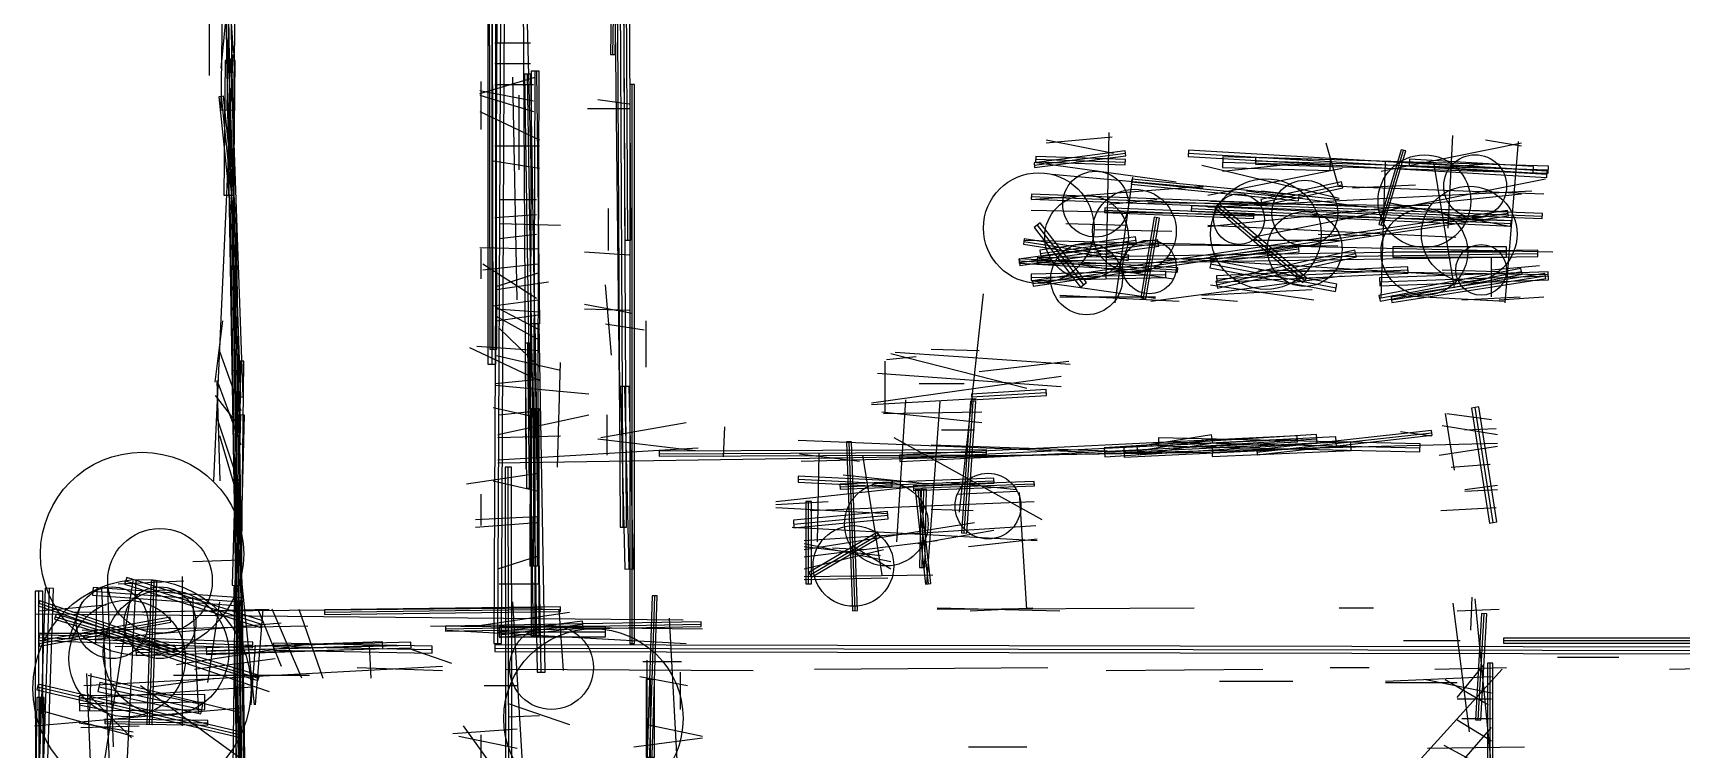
# Model space of a CAD drawing. Header units: metres. Extents: x 1 to 69.1, y -49.3 to -2.
# Drawn here: x 50.63 to 61.66, y -23.91 to -19.12 of the extents above; entities that cross this region are included whole.
import ezdxf

# ---------------------------------------------------------------- set-up
doc = ezdxf.new("R2010")
doc.units = ezdxf.units.M
for name, color, linetype in [('Circles', 1, 'Continuous'), ('Lines', 7, 'Continuous'), ('Walls', 2, 'Continuous')]:
    doc.layers.add(name, color=color, linetype=linetype)

msp = doc.modelspace()

# ---------------------------------------------------------------- linework, layer by layer
at = {"layer": 'Circles'}
for centre, radius in [((59.94, -20.24), 0.31), ((60.28, -20.14), 0.21), ((57.36, -20.42), 0.37), ((57.74, -20.26), 0.22), ((58, -20.44), 0.28), ((58.88, -20.46), 0.37), ((59.14, -20.32), 0.22), ((60.24, -20.46), 0.32), ((57.68, -20.48), 0.28), ((58.7, -20.36), 0.17), ((59.94, -20.58), 0.29), ((59.14, -20.56), 0.25), ((58.1, -20.68), 0.18), ((57.68, -20.76), 0.24), ((60.32, -20.7), 0.17), ((51.36, -22.6), 0.68), ((56.34, -22.4), 0.28), ((57.02, -22.28), 0.22), ((51.48, -22.78), 0.35), ((56.12, -22.68), 0.27), ((51.36, -23.5), 0.73), ((51.16, -23.06), 0.24), ((51.48, -23.06), 0.24), ((51.26, -23.3), 0.39), ((51.52, -23.26), 0.42), ((54.38, -23.7), 0.6), ((54.1, -23.36), 0.28)]:
    msp.add_circle(centre, radius, dxfattribs=at)
at = {"layer": 'Lines'}
for p, q in [((53.68, -19.2), (53.61, -11.11)), ((53.97, -20.26), (53.81, -13.97)), ((53.71, -21.23), (53.7, -15.8)), ((52.07, -26.76), (51.89, -16.05)), ((54.58, -22.42), (54.55, -16.6)), ((54.61, -20.5), (54.59, -16.6)), ((53.7, -16.98), (53.7, -21.33)), ((54.56, -21.87), (54.51, -17.41)), ((54.51, -19.26), (54.54, -17.41)), ((51.89, -18.07), (51.97, -19.25)), ((53.93, -22.03), (53.91, -18.53)), ((51.89, -19.35), (51.93, -18.94)), ((51.93, -19.63), (51.94, -18.94)), ((53.74, -23.2), (53.76, -18.95)), ((51.81, -19.02), (51.81, -19.4)), ((53.72, -19.18), (53.96, -19.18)), ((51.84, -22.11), (51.97, -19.26)), ((52.02, -21.55), (51.94, -19.29)), ((51.94, -20.2), (51.95, -19.3)), ((53.72, -19.32), (53.96, -19.32)), ((54, -23.15), (53.94, -19.39)), ((53.98, -22.68), (53.99, -19.37)), ((54, -19.37), (54.02, -21.06)), ((53.62, -19.52), (53.99, -19.41)), ((53.62, -19.5), (53.98, -19.57)), ((53.63, -19.76), (53.63, -19.44)), ((53.72, -19.46), (53.98, -19.46)), ((53.87, -20.9), (53.84, -19.41)), ((54.64, -23.2), (54.64, -19.46)), ((51.89, -19.54), (51.97, -20.31)), ((53.62, -19.53), (53.98, -19.64)), ((53.88, -19.53), (53.88, -20.03)), ((54.34, -19.62), (54.62, -19.62)), ((54.41, -19.56), (54.62, -19.59)), ((53.62, -19.64), (54.02, -19.83)), ((57.41, -19.85), (57.85, -19.81)), ((57.41, -19.83), (57.86, -19.92)), ((57.81, -20.76), (57.83, -19.78)), ((60.1, -20.42), (60.13, -19.8)), ((60.35, -19.83), (60.59, -19.87)), ((60.48, -20.92), (60.57, -19.84)), ((53.72, -19.87), (54.02, -19.87)), ((57.33, -20), (57.94, -19.92)), ((58.36, -19.92), (60.76, -20.06)), ((59.28, -19.85), (59.36, -20.13)), ((59.65, -20.04), (60.59, -19.85)), ((59.65, -20.4), (59.8, -19.9)), ((53.71, -19.97), (54.02, -20.02)), ((57.33, -19.98), (58.28, -20.11)), ((57.34, -19.96), (57.94, -19.98)), ((57.45, -20.06), (58.46, -20.15)), ((58.45, -20), (59.37, -20.22)), ((58.49, -20.2), (59.39, -20.02)), ((58.59, -19.98), (59.31, -20)), ((58.59, -20.04), (59.06, -19.99)), ((58.81, -19.97), (60.77, -20.03)), ((59.65, -20.89), (59.68, -19.98)), ((59.84, -19.98), (60.67, -20.03)), ((60, -19.98), (60.14, -20.82)), ((60.09, -20.01), (60.36, -19.99)), ((57.31, -20.23), (58.46, -20.14)), ((57.87, -20.92), (57.99, -20.08)), ((57.98, -20.11), (59.1, -20.22)), ((58.49, -20.28), (60.66, -20.17)), ((58.75, -20.17), (59.55, -20.28)), ((58.79, -20.48), (60.75, -20.09)), ((58.85, -20.25), (59.39, -20.13)), ((58.85, -20.17), (59.37, -20.23)), ((59.36, -20.14), (60.74, -20.19)), ((59.46, -20.15), (59.88, -20.13)), ((53.75, -20.23), (54, -20.23)), ((54.48, -20.57), (54.48, -20.29)), ((57.31, -20.21), (60.73, -20.34)), ((57.83, -20.26), (58.15, -20.23)), ((58.09, -20.25), (59.97, -20.27)), ((58.38, -20.29), (60.52, -20.39)), ((58.49, -20.41), (60.59, -20.19)), ((58.51, -20.24), (60.5, -20.31)), ((58.55, -20.27), (59.14, -20.77)), ((59.7, -20.25), (60.52, -20.41)), ((52.03, -24.1), (51.97, -20.32)), ((53.72, -20.35), (54, -20.33)), ((53.75, -20.39), (54.16, -20.4)), ((57.31, -20.3), (60.53, -20.37)), ((57.32, -20.79), (60.5, -20.32)), ((57.35, -20.4), (57.66, -20.8)), ((57.54, -20.39), (57.95, -20.4)), ((57.8, -20.3), (58.8, -20.34)), ((58.06, -20.89), (58.15, -20.35)), ((58.49, -20.4), (60.15, -20.48)), ((53.75, -20.49), (54, -20.46)), ((57.26, -20.5), (60.8, -20.58)), ((57.26, -20.51), (57.96, -20.62)), ((57.37, -20.59), (58.01, -20.5)), ((57.74, -20.43), (58.25, -20.44)), ((58.78, -20.5), (59.37, -20.5)), ((59.23, -20.46), (59.58, -20.47)), ((53.62, -20.55), (54.01, -20.56)), ((53.63, -20.76), (53.63, -20.56)), ((54.32, -20.58), (54.62, -20.6)), ((57.23, -20.65), (58.16, -20.52)), ((57.35, -20.64), (60.7, -20.59)), ((57.35, -20.62), (58.26, -20.76)), ((57.62, -20.53), (59.36, -20.54)), ((58.21, -20.62), (60.07, -20.73)), ((58.51, -20.63), (59.1, -20.56)), ((58.55, -20.8), (59.48, -20.59)), ((59.73, -20.58), (60.49, -20.58)), ((60.39, -20.88), (60.39, -20.62)), ((53.64, -20.7), (54.01, -20.66)), ((53.64, -20.66), (54, -20.89)), ((53.73, -20.81), (54.01, -20.72)), ((57.23, -20.64), (58.29, -20.7)), ((57.31, -20.75), (58.21, -20.73)), ((58.51, -20.66), (59.35, -20.82)), ((58.55, -20.76), (59.83, -20.7)), ((58.83, -20.7), (60.77, -20.73)), ((59.64, -20.89), (60.59, -20.71)), ((60.06, -20.7), (60.43, -20.71)), ((60.39, -20.7), (60.71, -20.67)), ((53.73, -20.83), (54.08, -20.78)), ((54.5, -21.27), (54.46, -20.8)), ((57.31, -20.77), (58.14, -20.89)), ((58.11, -20.91), (59.39, -20.74)), ((58.45, -20.87), (59.19, -20.83)), ((58.51, -20.8), (59.2, -20.9)), ((59.64, -20.78), (60.77, -20.74)), ((59.72, -20.9), (60.75, -20.74)), ((53.71, -20.94), (54.01, -20.9)), ((53.73, -20.95), (54.02, -21.1)), ((54.32, -20.93), (54.64, -20.99)), ((56.83, -22.32), (56.99, -20.86)), ((57.5, -20.87), (58.3, -20.91)), ((57.5, -20.88), (58.14, -20.88)), ((58.45, -20.89), (58.69, -20.91)), ((59.73, -20.87), (60.48, -20.91)), ((60.19, -20.9), (60.58, -20.88)), ((60.44, -20.9), (60.74, -20.88)), ((51.85, -21.45), (51.9, -21.04)), ((53.73, -20.96), (54.01, -20.98)), ((53.73, -21.04), (54.01, -21)), ((53.73, -21.01), (54.02, -21.17)), ((54.03, -23.39), (53.99, -21.06)), ((54.32, -20.96), (54.62, -20.97)), ((54.46, -21.06), (54.72, -21.1)), ((54.73, -21.04), (54.73, -21.35)), ((53.75, -21.09), (54.02, -21.35)), ((51.88, -21.25), (52.02, -21.64)), ((53.55, -21.22), (54.02, -21.44)), ((53.6, -21.21), (54.02, -21.24)), ((53.72, -21.27), (54.16, -21.37)), ((53.94, -21.19), (53.95, -22.16)), ((56.34, -21.3), (56.54, -21.28)), ((56.37, -21.26), (57.28, -21.49)), ((56.4, -21.25), (57.57, -21.33)), ((56.64, -21.23), (56.96, -21.24)), ((51.98, -24.82), (52.02, -21.31)), ((54.14, -22.02), (54.16, -21.32)), ((56.28, -21.39), (57.51, -21.48)), ((56.33, -21.31), (56.33, -21.66)), ((56.96, -21.38), (57.56, -21.31)), ((51.86, -21.44), (51.88, -22.11)), ((51.87, -21.46), (52.02, -21.87)), ((53.72, -21.46), (54.02, -21.43)), ((53.72, -21.47), (54.35, -21.53)), ((54.62, -22.7), (54.59, -21.48)), ((56.24, -21.59), (57.51, -21.41)), ((56.56, -21.46), (56.86, -21.46)), ((51.85, -21.54), (52.02, -21.76)), ((56.24, -21.6), (56.94, -21.56)), ((56.41, -22.52), (56.47, -21.57)), ((56.61, -22.8), (56.7, -21.58)), ((56.86, -22.46), (56.92, -21.58)), ((56.91, -21.55), (57.41, -21.52)), ((51.86, -21.69), (52, -22.11)), ((51.99, -22.81), (52.02, -21.67)), ((53.71, -21.62), (54.02, -21.69)), ((53.74, -21.8), (54.35, -21.67)), ((53.75, -21.67), (54.02, -21.64)), ((53.99, -23.15), (53.99, -21.63)), ((54.43, -21.82), (55, -21.72)), ((54.47, -21.67), (54.47, -21.94)), ((56.31, -21.65), (56.98, -21.72)), ((56.32, -21.66), (56.98, -21.65)), ((60.08, -21.66), (60.14, -22.04)), ((60.09, -21.66), (60.39, -21.7)), ((60.4, -22.39), (60.28, -21.62)), ((52.01, -22.25), (51.88, -21.81)), ((53.74, -21.82), (54.16, -21.81)), ((54.41, -21.83), (55.08, -21.91)), ((55.25, -21.95), (55.26, -21.75)), ((56.39, -21.82), (57.38, -22.37)), ((56.43, -21.96), (59.09, -21.83)), ((56.71, -21.77), (56.93, -21.77)), ((57.8, -21.92), (59.22, -21.83)), ((58.02, -21.91), (58.52, -21.83)), ((58.82, -21.92), (59.99, -21.79)), ((59.78, -21.78), (59.99, -21.81)), ((60.06, -21.74), (60.43, -21.8)), ((60.21, -21.77), (60.42, -21.76)), ((53.74, -21.97), (55.08, -21.89)), ((53.74, -21.99), (58.51, -21.92)), ((54.82, -21.93), (57.01, -21.92)), ((55.75, -21.84), (57.72, -21.92)), ((55.76, -21.93), (56.16, -21.98)), ((55.77, -21.98), (60.43, -21.86)), ((55.88, -22.52), (55.89, -21.93)), ((56.09, -21.85), (56.13, -22.98)), ((56.18, -21.94), (56.31, -22.74)), ((56.64, -21.87), (57.82, -21.91)), ((57.93, -21.92), (59.35, -21.85)), ((58.16, -21.85), (59.91, -21.89)), ((58.52, -21.92), (59.45, -21.88)), ((60.04, -21.94), (60.43, -21.88)), ((53.83, -36.2), (53.81, -22.02)), ((60.12, -22.02), (60.38, -22)), ((53.53, -22.13), (54.01, -22.06)), ((53.71, -22.11), (54.01, -22.18)), ((55.6, -22.25), (56.61, -22.14)), ((55.75, -22.1), (56.38, -22.13)), ((56.03, -22.15), (57.06, -22.11)), ((56.05, -22.07), (56.62, -22.13)), ((56.52, -22.16), (57.33, -22.13)), ((56.74, -22.12), (57.21, -22.17)), ((60.21, -22.17), (60.43, -22.14)), ((51.98, -22.17), (52.02, -22.59)), ((53.63, -22.41), (53.63, -22.2)), ((55.6, -22.27), (55.95, -22.25)), ((55.82, -22.8), (55.82, -22.25)), ((55.83, -22.31), (57.33, -22.25)), ((56.55, -22.17), (56.62, -22.8)), ((56.58, -22.69), (56.59, -22.17)), ((56.81, -22.2), (57.21, -22.18)), ((57.28, -22.97), (57.23, -22.19)), ((60.21, -22.18), (60.43, -22.17)), ((53.59, -22.37), (54, -22.35)), ((55.6, -22.29), (56.35, -22.33)), ((55.72, -22.4), (56.35, -22.34)), ((56.64, -22.3), (56.92, -22.31)), ((60.05, -22.31), (60.42, -22.29)), ((51.99, -22.43), (52.11, -23.61)), ((53.59, -22.42), (54, -22.39)), ((55.71, -22.42), (57.35, -22.51)), ((55.79, -22.57), (56.93, -22.39)), ((55.79, -22.51), (57.34, -22.41)), ((55.83, -22.74), (56.29, -22.47)), ((56.55, -22.53), (57.06, -22.44)), ((55.79, -22.62), (56.68, -22.51)), ((55.79, -22.53), (56.37, -22.65)), ((55.79, -22.55), (56.3, -22.61)), ((55.79, -22.7), (56.32, -22.57)), ((55.98, -22.56), (56.2, -22.57)), ((56.12, -22.55), (56.37, -22.7)), ((56.89, -22.55), (57.35, -22.5)), ((51.7, -22.65), (52.02, -22.64)), ((53.74, -22.7), (54.02, -22.61)), ((51.05, -24.36), (51.3, -22.78)), ((51.2, -22.8), (51.64, -22.78)), ((51.25, -24.23), (51.32, -22.78)), ((51.25, -22.78), (52.16, -23.07)), ((51.41, -23.74), (51.44, -22.78)), ((51.63, -23.75), (51.63, -22.75)), ((52.08, -29.47), (51.99, -22.82)), ((53.75, -22.8), (54.01, -22.8)), ((55.79, -22.75), (56.65, -22.74)), ((55.79, -22.77), (56.35, -22.76)), ((50.68, -29.66), (50.67, -22.85)), ((50.67, -22.93), (51.58, -23.24)), ((50.7, -24.04), (50.74, -22.83)), ((50.87, -23.17), (50.96, -22.92)), ((51.03, -22.85), (52.02, -22.92)), ((51.05, -23.2), (51.06, -22.83)), ((51.16, -24.39), (51.09, -22.83)), ((51.17, -23.89), (51.13, -22.83)), ((51.74, -23.67), (51.7, -22.89)), ((51.8, -23.46), (51.88, -22.92)), ((53.95, -24.75), (53.84, -22.92)), ((54.75, -24.16), (54.79, -22.88)), ((60.13, -22.93), (60.24, -23.79)), ((60.25, -23.11), (60.26, -22.89)), ((60.39, -24.02), (60.28, -22.9)), ((50.65, -23), (54.98, -23.04)), ((50.67, -22.98), (51.12, -22.94)), ((50.67, -23.2), (51.55, -23.04)), ((50.78, -23.02), (52.14, -23.43)), ((50.89, -22.99), (54.04, -22.96)), ((51.36, -22.99), (52.21, -22.97)), ((52.12, -23.61), (52.17, -22.97)), ((52.14, -22.98), (52.29, -23.35)), ((52.43, -23.43), (52.23, -22.97)), ((52.41, -22.97), (52.57, -23.43)), ((52.58, -22.99), (54.16, -22.97)), ((53.6, -23.08), (54.22, -22.99)), ((54.18, -23.38), (54.15, -22.97)), ((54.97, -24.52), (54.89, -23.03)), ((56.68, -22.97), (58.4, -22.96)), ((56.68, -22.96), (57.5, -22.98)), ((56.9, -22.98), (57.32, -22.96)), ((59.37, -22.96), (59.6, -22.96)), ((60.16, -22.98), (60.44, -22.97)), ((60.3, -23.71), (60.34, -23)), ((50.67, -23.13), (51.11, -23.13)), ((50.96, -23.11), (52.47, -23.08)), ((51.04, -23.17), (52.29, -23.06)), ((51.04, -23.12), (52.21, -23.52)), ((53.29, -23.08), (55.11, -23.1)), ((53.39, -23.1), (55.1, -23.07)), ((53.4, -23.11), (55, -23.2)), ((53.75, -23.14), (54.31, -23.07)), ((53.75, -23.12), (54.46, -23.12)), ((50.67, -23.16), (52.1, -23.21)), ((51.18, -23.22), (51.59, -23.21)), ((51.32, -23.26), (53.16, -23.21)), ((51.59, -23.34), (52.42, -23.21)), ((51.79, -23.25), (52.97, -23.21)), ((52.09, -23.61), (52.12, -23.21)), ((52.24, -23.22), (53.3, -23.24)), ((52.88, -23.21), (52.89, -23.43)), ((53.14, -23.23), (53.43, -23.33)), ((53.72, -23.23), (64.04, -23.25)), ((59.8, -23.18), (60.18, -23.18)), ((60.47, -23.18), (63.59, -23.18)), ((50.97, -23.48), (53.37, -23.35)), ((51.71, -23.37), (52.25, -23.3)), ((52.8, -23.36), (53.37, -23.38)), ((53.79, -23.37), (55.45, -23.38)), ((54.71, -23.32), (54.97, -23.32)), ((54.74, -23.86), (54.74, -23.31)), ((55.86, -23.37), (57.42, -23.36)), ((57.81, -23.38), (58.86, -23.37)), ((59.31, -23.36), (59.57, -23.36)), ((59.79, -24.11), (60.46, -23.37)), ((60.01, -23.37), (60.49, -23.36)), ((60.16, -23.56), (60.34, -23.34)), ((60.38, -24.02), (60.38, -23.33)), ((60.83, -23.29), (61.24, -23.29)), ((61.58, -23.37), (64.01, -23.33)), ((51.03, -24.34), (50.99, -23.4)), ((51, -23.41), (52.02, -23.66)), ((51.01, -23.65), (51.02, -23.4)), ((51.35, -23.48), (52.22, -24.11)), ((51.42, -23.49), (51.85, -23.43)), ((51.57, -23.41), (52.48, -23.41)), ((53.65, -23.48), (53.87, -23.48)), ((54.69, -23.42), (55.01, -23.48)), ((54.76, -23.44), (54.76, -23.96)), ((54.96, -23.39), (54.96, -23.64)), ((58.57, -23.45), (59.06, -23.45)), ((59.68, -23.45), (60.39, -23.42)), ((59.68, -23.46), (60.16, -23.46)), ((59.95, -23.44), (60.39, -23.53)), ((60.08, -23.44), (60.37, -23.61)), ((50.66, -23.49), (52.02, -23.81)), ((50.66, -25.14), (50.68, -23.56)), ((50.94, -23.57), (52.1, -23.49)), ((50.94, -23.6), (51.78, -23.59)), ((51, -23.54), (51.29, -23.83)), ((51.07, -23.49), (51.76, -23.64)), ((60.16, -23.57), (60.39, -23.57)), ((50.64, -23.75), (52.02, -23.63)), ((50.66, -23.64), (51.3, -23.82)), ((50.94, -23.61), (51.14, -23.65)), ((53.81, -23.6), (54.22, -23.74)), ((53.81, -23.69), (54.02, -23.68)), ((60.19, -23.7), (60.39, -23.7)), ((50.94, -23.73), (51.3, -23.79)), ((50.95, -23.76), (51.34, -23.75)), ((51.11, -23.72), (51.8, -23.73)), ((51.93, -25.12), (52.02, -23.72)), ((53.44, -23.8), (53.87, -23.77)), ((54.72, -25.42), (53.51, -23.75)), ((53.63, -24.15), (53.63, -23.81)), ((54.74, -23.74), (55.11, -23.82)), ((60.08, -24.12), (60.39, -23.76)), ((60.16, -23.71), (60.39, -23.85)), ((53.48, -23.82), (53.87, -23.9)), ((54.65, -23.89), (55.11, -23.83)), ((56.89, -23.89), (57.28, -23.89)), ((59.96, -23.9), (60.61, -23.89)), ((60.07, -23.88), (60.33, -24.02))]:
    msp.add_line(p, q, dxfattribs=at)
at = {"layer": 'Walls'}
for points in [[(53.733, -21.23), (53.723, -15.8), (53.677, -15.8), (53.687, -21.23)], [(52.088, -26.76), (51.908, -16.05), (51.872, -16.05), (52.052, -26.76)], [(54.602, -22.42), (54.572, -16.6), (54.528, -16.6), (54.558, -22.42)], [(54.63, -20.5), (54.61, -16.6), (54.57, -16.6), (54.59, -20.5)], [(53.674, -16.98), (53.674, -21.33), (53.726, -21.33), (53.726, -16.98)], [(54.526, -19.26), (54.556, -17.41), (54.524, -17.41), (54.494, -19.26)], [(51.974, -19.631), (51.984, -18.941), (51.896, -18.939), (51.886, -19.629)], [(53.766, -23.2), (53.786, -18.95), (53.734, -18.95), (53.714, -23.2)], [(52.036, -21.549), (51.956, -19.289), (51.924, -19.291), (52.004, -21.551)], [(51.973, -20.2), (51.983, -19.3), (51.917, -19.3), (51.907, -20.2)], [(54.022, -23.15), (53.962, -19.39), (53.918, -19.39), (53.978, -23.15)], [(54.006, -22.68), (54.016, -19.37), (53.964, -19.37), (53.954, -22.68)], [(54.656, -23.2), (54.656, -19.46), (54.624, -19.46), (54.624, -23.2)], [(51.874, -19.542), (51.954, -20.312), (51.986, -20.308), (51.906, -19.538)], [(57.332, -20.016), (57.942, -19.936), (57.938, -19.904), (57.328, -19.984)], [(57.339, -19.978), (57.939, -19.998), (57.941, -19.962), (57.341, -19.942)], [(58.359, -19.941), (60.759, -20.081), (60.761, -20.039), (58.361, -19.899)], [(58.589, -20.016), (59.309, -20.036), (59.311, -19.964), (58.591, -19.944)], [(58.809, -19.993), (60.769, -20.053), (60.771, -20.007), (58.811, -19.947)], [(59.665, -20.404), (59.815, -19.904), (59.785, -19.896), (59.635, -20.396)], [(59.839, -20.001), (60.669, -20.051), (60.671, -20.009), (59.841, -19.959)], [(57.978, -20.127), (59.098, -20.237), (59.102, -20.203), (57.982, -20.093)], [(58.855, -20.27), (59.395, -20.15), (59.385, -20.11), (58.845, -20.23)], [(57.309, -20.227), (60.729, -20.357), (60.731, -20.323), (57.311, -20.193)], [(57.799, -20.315), (58.799, -20.355), (58.801, -20.325), (57.801, -20.285)], [(58.379, -20.308), (60.519, -20.408), (60.521, -20.372), (58.381, -20.272)], [(58.537, -20.285), (59.127, -20.785), (59.153, -20.755), (58.563, -20.255)], [(52.05, -24.1), (51.99, -20.32), (51.95, -20.32), (52.01, -24.1)], [(57.323, -20.808), (60.503, -20.338), (60.497, -20.302), (57.317, -20.772)], [(57.33, -20.416), (57.64, -20.816), (57.68, -20.784), (57.37, -20.384)], [(58.077, -20.893), (58.167, -20.353), (58.133, -20.347), (58.043, -20.887)], [(57.233, -20.671), (58.163, -20.541), (58.157, -20.499), (57.227, -20.629)], [(57.257, -20.528), (57.957, -20.638), (57.963, -20.602), (57.263, -20.492)], [(57.373, -20.611), (58.013, -20.521), (58.007, -20.479), (57.367, -20.569)], [(57.35, -20.661), (60.7, -20.611), (60.7, -20.569), (57.35, -20.619)], [(58.512, -20.648), (59.102, -20.578), (59.098, -20.542), (58.508, -20.612)], [(58.555, -20.823), (59.485, -20.613), (59.475, -20.567), (58.545, -20.777)], [(59.73, -20.614), (60.49, -20.614), (60.49, -20.546), (59.73, -20.546)], [(57.229, -20.655), (58.289, -20.715), (58.291, -20.685), (57.231, -20.625)], [(57.31, -20.771), (58.21, -20.751), (58.21, -20.709), (57.31, -20.729)], [(58.505, -20.685), (59.345, -20.845), (59.355, -20.795), (58.515, -20.635)], [(58.551, -20.781), (59.831, -20.721), (59.829, -20.679), (58.549, -20.739)], [(59.644, -20.909), (60.594, -20.729), (60.586, -20.691), (59.636, -20.871)], [(59.641, -20.807), (60.771, -20.767), (60.769, -20.713), (59.639, -20.753)], [(59.723, -20.917), (60.753, -20.757), (60.747, -20.723), (59.717, -20.883)], [(54.057, -23.39), (54.017, -21.06), (53.963, -21.06), (54.003, -23.39)], [(53.923, -21.19), (53.933, -22.16), (53.967, -22.16), (53.957, -21.19)], [(52.002, -24.82), (52.042, -21.31), (51.998, -21.31), (51.958, -24.82)], [(54.649, -22.699), (54.619, -21.479), (54.561, -21.481), (54.591, -22.701)], [(56.911, -21.569), (57.411, -21.539), (57.409, -21.501), (56.909, -21.531)], [(56.878, -22.461), (56.938, -21.581), (56.902, -21.579), (56.842, -22.459)], [(52.016, -22.811), (52.046, -21.671), (51.994, -21.669), (51.964, -22.809)], [(54.017, -23.15), (54.017, -21.63), (53.963, -21.63), (53.963, -23.15)], [(60.424, -22.386), (60.304, -21.616), (60.256, -21.624), (60.376, -22.394)], [(56.431, -21.981), (59.091, -21.851), (59.089, -21.809), (56.429, -21.939)], [(57.802, -21.95), (59.222, -21.86), (59.218, -21.8), (57.798, -21.89)], [(57.932, -21.953), (59.352, -21.883), (59.348, -21.817), (57.928, -21.887)], [(58.024, -21.937), (58.524, -21.857), (58.516, -21.803), (58.016, -21.883)], [(58.159, -21.876), (59.909, -21.916), (59.911, -21.864), (58.161, -21.824)], [(58.822, -21.936), (59.992, -21.806), (59.988, -21.774), (58.818, -21.904)], [(54.82, -21.947), (57.01, -21.937), (57.01, -21.903), (54.82, -21.913)], [(56.074, -21.851), (56.114, -22.981), (56.146, -22.979), (56.106, -21.849)], [(58.521, -21.949), (59.451, -21.909), (59.449, -21.851), (58.519, -21.891)], [(53.851, -36.2), (53.831, -22.02), (53.789, -22.02), (53.809, -36.2)], [(55.749, -22.12), (56.379, -22.15), (56.381, -22.11), (55.751, -22.08)], [(56.031, -22.166), (57.061, -22.126), (57.059, -22.094), (56.029, -22.134)], [(56.521, -22.175), (57.331, -22.145), (57.329, -22.115), (56.519, -22.145)], [(55.839, -22.8), (55.839, -22.25), (55.801, -22.25), (55.801, -22.8)], [(56.533, -22.172), (56.603, -22.802), (56.637, -22.798), (56.567, -22.168)], [(56.598, -22.69), (56.608, -22.17), (56.572, -22.17), (56.562, -22.69)], [(55.722, -22.425), (56.352, -22.365), (56.348, -22.315), (55.718, -22.375)], [(55.839, -22.755), (56.299, -22.485), (56.281, -22.455), (55.821, -22.725)], [(51.028, -22.876), (52.018, -22.946), (52.022, -22.894), (51.032, -22.824)], [(51.243, -22.802), (52.153, -23.092), (52.167, -23.048), (51.257, -22.758)], [(51.428, -23.741), (51.458, -22.781), (51.422, -22.779), (51.392, -23.739)], [(52.096, -29.47), (52.006, -22.82), (51.974, -22.82), (52.064, -29.47)], [(50.706, -29.66), (50.696, -22.85), (50.644, -22.85), (50.654, -29.66)], [(50.664, -22.946), (51.574, -23.256), (51.586, -23.224), (50.676, -22.914)], [(50.728, -24.041), (50.768, -22.831), (50.712, -22.829), (50.672, -24.039)], [(54.766, -24.16), (54.806, -22.88), (54.774, -22.88), (54.734, -24.16)], [(50.673, -23.217), (51.553, -23.057), (51.547, -23.023), (50.667, -23.183)], [(50.775, -23.037), (52.135, -23.447), (52.145, -23.413), (50.785, -23.003)], [(52.58, -23.006), (54.16, -22.986), (54.16, -22.954), (52.58, -22.974)], [(60.317, -23.711), (60.357, -23.001), (60.323, -22.999), (60.283, -23.709)], [(50.669, -23.179), (52.099, -23.229), (52.101, -23.191), (50.671, -23.141)], [(53.39, -23.116), (55.1, -23.086), (55.1, -23.054), (53.39, -23.084)], [(53.752, -23.16), (54.312, -23.09), (54.308, -23.05), (53.748, -23.12)], [(53.75, -23.154), (54.46, -23.154), (54.46, -23.086), (53.75, -23.086)], [(51.321, -23.279), (53.161, -23.229), (53.159, -23.191), (51.319, -23.241)], [(51.791, -23.272), (52.971, -23.232), (52.969, -23.188), (51.789, -23.228)], [(52.24, -23.243), (53.3, -23.263), (53.3, -23.217), (52.24, -23.197)], [(53.72, -23.252), (64.04, -23.272), (64.04, -23.228), (53.72, -23.208)], [(60.47, -23.196), (63.59, -23.196), (63.59, -23.164), (60.47, -23.164)], [(60.398, -24.02), (60.398, -23.33), (60.362, -23.33), (60.362, -24.02)], [(50.656, -23.508), (52.016, -23.828), (52.024, -23.792), (50.664, -23.472)], [(51.063, -23.52), (51.753, -23.67), (51.767, -23.61), (51.077, -23.46)], [(54.732, -23.44), (54.732, -23.96), (54.788, -23.96), (54.788, -23.44)], [(50.685, -25.14), (50.705, -23.56), (50.655, -23.56), (50.635, -25.14)], [(50.941, -23.65), (51.781, -23.64), (51.779, -23.54), (50.939, -23.55)], [(51.11, -23.735), (51.8, -23.745), (51.8, -23.715), (51.11, -23.705)]]:
    msp.add_lwpolyline(points, close=True, dxfattribs=at)

doc.saveas('drawing.dxf')
